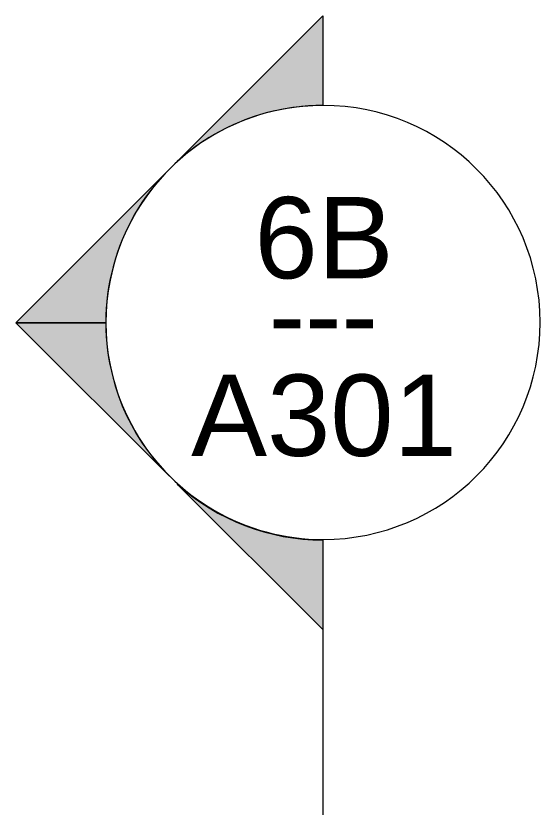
# Model space of a CAD drawing. Header units: inches. Extents: x 9661 to 16490, y -393 to 647.
# Drawn here: x 14696.8 to 14754.8, y 437.7 to 525.2 of the extents above; entities that cross this region are included whole.
import ezdxf

# ---------------------------------------------------------------- set-up
doc = ezdxf.new("R2010")
doc.units = ezdxf.units.IN
doc.header["$MEASUREMENT"] = 0
doc.layers.add('G-ANNO-SYMB', color=111, linetype='Continuous', lineweight=9)
doc.styles.add('Arial', font='arial.ttf', dxfattribs={"height": 8.999999999999991})
doc.styles.add('Century Gothic', font='ufonts.com_century-gothic.ttf', dxfattribs={"height": 8.999999999999991})

# ---------------------------------------------------------------- blocks, each defined once
blk = doc.blocks.new('Section - Section Head - Filled-22785-BUILDING SECTION - NORTH_SOUTH - LOOKING WEST')
at = {"layer": 'G-ANNO-SYMB'}
h = blk.add_hatch(color=256, dxfattribs=at)
edge = h.paths.add_edge_path(flags=0)
edge.add_line((3123.25322322374, -189.2436056953313), (3107.148767867103, -173.1391503386942))
edge.add_line((3107.148767867103, -173.1391503386942), (3107.148767867103, -183.0490402446847))
edge.add_arc((3107.148767867103, -207.0802758356485), 24.03123559096389, 47.921604975376795, 90.0000000000004, ccw=False)
h = blk.add_hatch(color=256, dxfattribs=at)
edge = h.paths.add_edge_path(flags=0)
edge.add_arc((3107.148767867103, -207.0802758356486), 23.99999999999985, -2.8421709430404007e-13, 44.999999999999716, ccw=False)
edge.add_line((3131.148767867103, -207.0802758356486), (3141.089893364057, -207.0802758356487))
edge.add_line((3141.089893364057, -207.0802758356487), (3124.11933061558, -190.1097130871715))
h = blk.add_hatch(color=256, dxfattribs=at)
edge = h.paths.add_edge_path(flags=0)
edge.add_line((3124.11933061558, -224.0508385841257), (3141.089893364057, -207.0802758356487))
edge.add_line((3141.089893364057, -207.0802758356487), (3131.148767867103, -207.0802758356486))
edge.add_arc((3107.148767867103, -207.0802758356483), 23.99999999999987, 314.99999999999926, 359.9999999999992, ccw=False)
h = blk.add_hatch(color=256, dxfattribs=at)
edge = h.paths.add_edge_path(flags=0)
edge.add_arc((3107.148767867103, -207.0802758356486), 24.03123559096366, 269.9999999999989, 312.0783950246225, ccw=False)
edge.add_line((3107.148767867102, -231.1115114266122), (3107.148767867102, -241.0214013326028))
edge.add_line((3107.148767867102, -241.0214013326028), (3123.253223223739, -224.9169459759659))
for p, q in [((3107.148767867103, -183.0490402446847), (3107.148767867103, -173.1391503386942)), ((3107.148767867103, -173.1391503386942), (3123.25322322374, -189.2436056953313)), ((3124.11933061558, -190.1097130871715), (3141.089893364057, -207.0802758356487)), ((3141.089893364057, -207.0802758356487), (3124.11933061558, -224.0508385841257)), ((3131.148767867103, -207.0802758356486), (3141.089893364057, -207.0802758356487)), ((3141.089893364057, -207.0802758356487), (3131.148767867103, -207.0802758356486)), ((3123.253223223739, -224.9169459759659), (3107.148767867102, -241.0214013326028)), ((3107.148767867102, -241.0214013326028), (3107.148767867102, -231.1115114266122))]:
    blk.add_line(p, q, dxfattribs=at)
for centre, radius, start, end in [((3107.148767867103, -207.1115114266122), 24.00000000000018, 90.00000000000045, 269.999999999999), ((3107.148767867103, -207.0802758356485), 24.03123559096389, 47.92160497537644, 90), ((3107.148767867103, -207.1115114266122), 23.99999999999988, 269.9999999999984, 89.9999999999998), ((3107.148767867103, -207.0802758356486), 23.99999999999985, 359.9999999999994, 44.9999999999994), ((3107.148767867103, -207.0802758356483), 23.99999999999987, 314.9999999999989, 359.9999999999989), ((3107.148767867103, -207.0802758356486), 24.03123559096366, 269.9999999999986, 312.0783950246222)]:
    blk.add_arc(centre, radius, start, end, dxfattribs=at)

msp = doc.modelspace()

# ---------------------------------------------------------------- linework, layer by layer
at = {"layer": 'G-ANNO-SYMB'}
msp.add_line((14730.77552736429, 467.2810495269536), (14730.77552736429, -165.9089551202344), dxfattribs=at)

# ---------------------------------------------------------------- block references
at = {"layer": 'G-ANNO-SYMB', "rotation": 180}
msp.add_blockref('Section - Section Head - Filled-22785-BUILDING SECTION - NORTH_SOUTH - LOOKING WEST', (17837.92429523139, 284.2007736913133), dxfattribs=at)

# ---------------------------------------------------------------- texts
at = {"layer": 'G-ANNO-SYMB', "char_height": 8.999999999999991, "attachment_point": 1}
for s, insert, width, style in [('6B', (14723.20258238459, 505.1896859871213), 18.78599999999998, 'Arial'), ('---', (14724.80323980181, 496.6829930737354), 15.45299999999999, 'Century Gothic'), ('A301', (14716.21045640034, 485.5534417977885), 35.75399999999996, 'Arial')]:
    msp.add_mtext(s, dxfattribs=dict(at, insert=insert, width=width, style=style))

doc.saveas('drawing.dxf')
